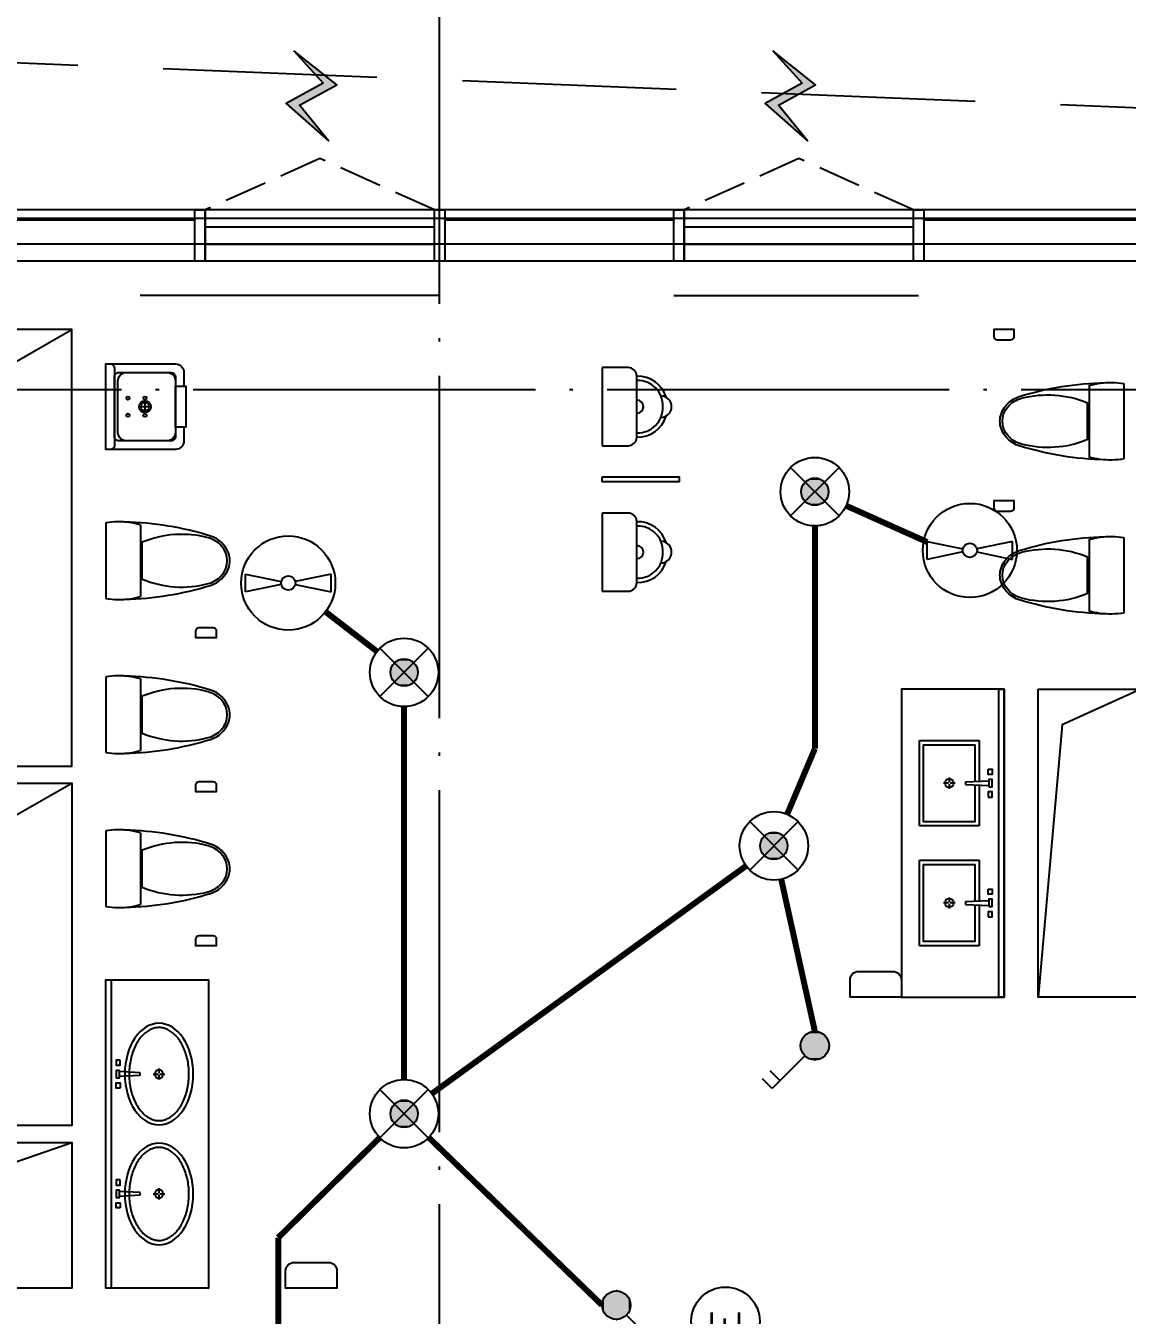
# Model space of a CAD drawing. Extents: x -2209072 to 495824, y -92434 to 572724.
# Drawn here: x 14381 to 20820, y 102891 to 110426 of the extents above; entities that cross this region are included whole.
import ezdxf
from ezdxf.enums import TextEntityAlignment as Align

# ---------------------------------------------------------------- set-up
doc = ezdxf.new("R2010")
doc.units = 0
doc.header["$LTSCALE"] = 1000
doc.header["$MEASUREMENT"] = 0
for name, pattern in [('6#7#幕墙$0$DASH', [0.35, 0.25, -0.1]), ('X-104 6#7#平面$0$104-1112 结构$0$$AUDIT_BAD_LTYPE1', [0]), ('X-104 6#7#平面$0$DOTE', [2.4200000000000004, 2, -0.2, 0.02, -0.2])]:
    doc.linetypes.add(name, pattern=pattern)
doc.layers.get('0').update_dxf_attribs({"linetype": 'CONTINUOUS'})
for name, color, linetype in [('6#7#幕墙$0$04-电动窗', 1, 'CONTINUOUS'), ('6#7#幕墙$0$A-C_玻璃幕墙', 140, 'CONTINUOUS'), ('6#7#幕墙$0$A-C_窗', 140, 'CONTINUOUS'), ('6#7#幕墙$0$A-O_屋面', 201, 'CONTINUOUS'), ('6#7#幕墙$0$A-TECH_结构', 21, 'CONTINUOUS'), ('6#7#幕墙$0$A-金属背板', 30, 'CONTINUOUS'), ('EQUIP-动力', 3, 'CONTINUOUS'), ('EQUIP-照明', 3, 'CONTINUOUS'), ('TEL_TEXT', 3, 'CONTINUOUS'), ('WIRE-照明', 1, 'CONTINUOUS'), ('X-104 6#7#平面$0$01-标注_轴线坐标', 132, 'CONTINUOUS'), ('X-104 6#7#平面$0$A-I_卫-洁具', 241, 'CONTINUOUS'), ('X-104 6#7#平面$0$A-SUR_看线', 231, 'CONTINUOUS'), ('X-104 6#7#平面$0$A-TECH_结构', 21, 'CONTINUOUS'), ('X-104 6#7#平面$0$A_AXIS-轴线', 36, 'X-104 6#7#平面$0$DOTE'), ('X-104 6#7#平面$0$水-消防_消火栓', 41, 'CONTINUOUS')]:
    doc.layers.add(name, color=color, linetype=linetype)
doc.styles.add('_TEL_DIM', font='SIMPLEX', dxfattribs={"width": 0.8, "height": 3.5, "bigfont": 'HZTXT'})
doc.styles.get("Standard").update_dxf_attribs({"font": 'gbenor.shx', "bigfont": 'gbcbig.shx'})

# ---------------------------------------------------------------- blocks, each defined once
blk = doc.blocks.new('$equip$00001838')
blk.add_circle((0, 0), 0.5)
at = {"color": 7, "style": '_TEL_DIM'}
blk.add_attdef('$TEXT$', text='', height=0.4, dxfattribs=at).set_placement((0, 0), align=Align.MIDDLE_CENTER)
at = {"color": 7, "style": '_TEL_DIM', "flags": 1}
blk.add_attdef('A', text='', height=2e-05, dxfattribs=at).set_placement((0, 0), align=Align.MIDDLE_CENTER)
blk = doc.blocks.new('$equip$00001149')
for p, q in [((-0.353553390592424, 0.353553390592424), (0.353553390592424, -0.353553390592424)), ((0.353553390592424, 0.353553390592424), (-0.353553390592424, -0.353553390592424))]:
    blk.add_line(p, q)
for radius in [0.5, 0.2]:
    blk.add_circle((0, 0), radius)
for points in [[(0, 0.2000000000007276), (0, 0.2000000000007276), (-0.09999999999854481, 0.1732050807586347), (0.09999999999854481, 0.1732050807586347)], [(-0.1732050807586347, 0.09999999999854481), (0.1732050807586347, 0.09999999999854481), (-0.2000000000007276, 0), (0.2000000000007276, 0)], [(-0.1732050807586347, -0.09999999999854481), (0.1732050807586347, -0.09999999999854481), (-0.2000000000007276, 0), (0.2000000000007276, 0)], [(-0.09999999999854481, 0.1732050807586347), (0.09999999999854481, 0.1732050807586347), (-0.1732050807586347, 0.09999999999854481), (0.1732050807586347, 0.09999999999854481)], [(-0.09999999999854481, -0.1732050807586347), (0.09999999999854481, -0.1732050807586347), (-0.1732050807586347, -0.09999999999854481), (0.1732050807586347, -0.09999999999854481)], [(0, -0.2000000000007276), (0, -0.2000000000007276), (-0.09999999999854481, -0.1732050807586347), (0.09999999999854481, -0.1732050807586347)]]:
    blk.add_solid(points)
at = {"flags": 9}
blk.add_attdef('A', (0, 0), '', height=2e-05, dxfattribs=at)
blk = doc.blocks.new('$equip$00001304')
for p, q in [((-0.625, -0.1302083333357587), (-0.625, 0.1302083333357587)), ((-0.625, 0.1302083333357587), (-0.1019771270548517, 0.02124523480597418)), ((0.625, 0.1302083333357587), (0.1019771270548517, 0.02124523480597418)), ((0.625, -0.1302083333357587), (0.625, 0.1302083333357587)), ((-0.1019771270548517, -0.02124523480597418), (-0.625, -0.1302083333357587)), ((0.1019771270548517, -0.02124523480597418), (0.625, -0.1302083333357587))]:
    blk.add_line(p, q)
for radius in [0.6875, 0.1041666666666797]:
    blk.add_circle((0, 0), radius)
at = {"flags": 9}
blk.add_attdef('A', (0, 0), '', height=2e-05, dxfattribs=at)
blk = doc.blocks.new('$equip$00001963')
for p, q in [((0.1473139127447212, 0.3556472460822988), (0.624999999996362, 0.8333333333339397)), ((0.624999999996362, 0.8333333333339397), (0.7664213562347868, 0.6919119770955149)), ((0.5118629150056222, 0.7201962483431998), (0.653284271244047, 0.578774892108413))]:
    blk.add_line(p, q)
blk.add_circle((-3.637978807091713e-12, 0.2083333333339397), 0.2083333333334168)
for p in [(0, 0.4166666666660603), (-0.2083333333393966, 0.2083333333375776), (0.2083333333284827, 0.2083333333375776), (0, 0)]:
    blk.add_point(p)
for points in [[(-0.1041666666715173, 0.3887552924552438), (0.1041666666642413, 0.3887552924552438), (-0.1804219591249421, 0.312500000001819), (0.1804219591176661, 0.312500000001819)], [(-3.637978807091713e-12, 0.4166666666660603), (-3.637978807091713e-12, 0.4166666666660603), (-0.1041666666715173, 0.3887552924552438), (0.1041666666642413, 0.3887552924552438)], [(-0.1804219591249421, 0.312500000001819), (0.1804219591176661, 0.312500000001819), (-0.2083333333357587, 0.2083333333339397), (0.2083333333284827, 0.2083333333339397)], [(-0.1804219591249421, 0.1041666666660603), (0.1804219591176661, 0.1041666666660603), (-0.2083333333357587, 0.2083333333339397), (0.2083333333284827, 0.2083333333339397)], [(-0.1041666666715173, 0.02791137421263556), (0.1041666666642413, 0.02791137421263556), (-0.1804219591249421, 0.1041666666660603), (0.1804219591176661, 0.1041666666660603)], [(-3.637978807091713e-12, 1.818989403545856e-12), (-3.637978807091713e-12, 1.818989403545856e-12), (-0.1041666666715173, 0.02791137421263556), (0.1041666666642413, 0.02791137421263556)]]:
    blk.add_solid(points)
at = {"layer": 'TEL_TEXT', "style": '_TEL_DIM', "flags": 1}
blk.add_attdef('A', text='', height=2e-05, dxfattribs=at).set_placement((0, 0), align=Align.MIDDLE_CENTER)
blk = doc.blocks.new('X-104 6#7#平面$0$A$C1863634F')
at = {"layer": 'X-104 6#7#平面$0$A_AXIS-轴线'}
for points in [[(16800.00000000012, -4499.999999999942), (16800, 60899.99999999994)], [(-4000.000000000037, 19199.99999999997), (117299.9999999999, 19199.9999999993)]]:
    blk.add_lwpolyline(points, dxfattribs=at)
blk = doc.blocks.new('X-104 6#7#平面$0$efrgh')
at = {"layer": 'X-104 6#7#平面$0$A-TECH_结构'}
blk.add_lwpolyline([(-699.878679235735, 109050.0075828615), (-699.878679235735, 87750.00758286186), (51100.12132076386, 87750.00758286186), (51100.12132076386, 109050.0075828615)], close=True, dxfattribs=at)
blk = doc.blocks.new('X-104 6#7#平面$0$fgh')
at = {"layer": 'X-104 6#7#平面$0$A-TECH_结构'}
blk.add_lwpolyline([(7318.774660488521, -108772.4248333825), (7318.774660488521, -130072.4248333821), (59118.7746604881, -130072.4248333821), (59118.77466048811, -108772.4248333825)], close=True, dxfattribs=at)
blk = doc.blocks.new('X-104 6#7#平面$0$gvhghjjj')
at = {"layer": 'X-104 6#7#平面$0$A-TECH_结构'}
for points in [[(13950.00682878838, 16999.99594996439), (14650.01480474489, 17000.00332502926), (14650.00800873036, 19550.00736694896), (13950.00003277385, 19549.99999188409)], [(20300.00689274841, 17450.0076684902), (20900.01379594958, 17450.00769673761), (20900.0068159604, 15650.00773232705), (20299.99991275923, 15650.00770407965)], [(13950.00681849068, 16900.00700922073), (14650.00687061052, 16900.00708181164), (14650.00722879745, 14900.00708181168), (13950.00717667758, 14900.00700922078)], [(13950.01826961638, 14800.00700922214), (14650.01832173622, 14800.00708181305), (14650.006912779, 13950.00708181185), (13950.00686065914, 13950.00700922095)]]:
    blk.add_lwpolyline(points, close=True, dxfattribs=at)
for points in [[(13950.00651860959, 16999.99594996439), (14130.25940066457, 19253.65571291732), (14650.00683273029, 19550.00707603697)], [(20900.01358880126, 17450.0077622246), (20440.0068666609, 17240.00766834736), (20299.99988656415, 15650.00771662596)], [(13950.00746593712, 14900.00700922078), (14130.26726844013, 16603.6636186899), (14650.00691764231, 16900.00767933558)], [(13950.00714991867, 13950.00700922095), (14130.27871956583, 14621.38850454525), (14650.01836876801, 14800.007679337)]]:
    blk.add_lwpolyline(points, dxfattribs=at)
blk = doc.blocks.new('X-104 6#7#平面$0$hgfasg')
for p, q in [((-209.53125, 202.5), (209.53125, 202.5)), ((107.6506163835293, 211.7636099999945), (-107.650638883526, 211.7636099999945)), ((-220.78125, 0), (220.78125, 0))]:
    blk.add_line(p, q)
blk.add_lwpolyline([(-209.53125, 202.5), (-220.9312574999931, 151.5815775000083), (-226.3893074999942, 102.226364999995), (-226.3893074999942, 50.1765075000003), (-220.78125, 0)])
for centre, radius, start, end in [((12.18639293921296, 562.4982811024092), 163.5812782416205, 110.4523908064364, 162.7522599272803), ((-1.124999835155904e-05, 580.3665348804789), 128.7061108459815, 46.85426460163555, 133.1457353983645), ((0, 595.1750179040682), 128.7061108459815, 69.54760919356356, 110.4523908064364), ((-12.18639293921296, 562.4982811024092), 163.5812782416205, 17.24774007271973, 69.54760919356356), ((1596.893304158017, 70.5022373952088), 1822.905267548176, 162.7522599272803, 178.7776319832778), ((23.26483596065373, 555.5449209055951), 162.7261878014058, 133.1457353983645, 165.2214349415254), ((-23.26485846065043, 555.5449209055951), 162.7261878014058, 14.77856505847465, 46.85426460163555), ((-1596.893304158017, 70.5022373952088), 1822.905267548176, 1.222368016722242, 17.24774007271973), ((448.2021256943117, 443.44170022248), 602.2018211347165, 165.2214349415254, 202.6262561226716), ((-448.2021481943084, 443.44170022248), 602.2018211347165, 337.3737438773284, 14.77856505847465), ((-236.25, 76.1718824999989), 463.3354349999999, 7.739946000358616, 15.82198200030497), ((-236.25, 76.1718824999989), 463.3354349999999, 350.5376780003206, 7.739946000358616)]:
    blk.add_arc(centre, radius, start, end)
blk = doc.blocks.new('X-104 6#7#平面$0$meae')
for p, q in [((-215.039999999979, 0), (-243.7679999999818, 0)), ((-210, 5.039999999979045), (-210, 32.76000000000931)), ((-176.7359999999753, 0), (-204.9599999999627, 0)), ((-99.54815868195146, 8), (21.68149024352897, 14.3899337600451)), ((-99.54815868195146, -7.999999999941792), (-99.54815868195146, 8)), ((21.68149024352897, -14.3899337601033), (21.68149024352897, 14.3899337600451)), ((-210, -32.25599999999395), (-210, -5.039999999979045)), ((-99.54815868195146, -8.000000000058208), (21.68149024352897, -14.3899337601033))]:
    blk.add_line(p, q)
for points in [[(17.19145484233741, 81.35012003820157), (40, 81.35012003820157), (39.99999999994179, 51.35012003820157), (17.1914548422792, 51.35012003820157)], [(21.68149024352897, 21.35012003820157), (40, 21.35012003820157), (40, -21.35012003820157), (21.68149024352897, -21.35012003820157)], [(17.19145484233741, -81.35012003820157), (40, -81.35012003820157), (39.99999999994179, -51.35012003820157), (17.1914548422792, -51.35012003820157)]]:
    blk.add_lwpolyline(points, close=True)
at = {"const_width": 0.8399999999999999}
blk.add_lwpolyline([(-209.5800000000163, -0.1400000000139698, -0.9999999999999999), (-210.4199999999837, -0.1400000000139698, -0.9999999999999999)], format="xyb", close=True, dxfattribs=at)
blk.add_circle((-210, 0), 25.2)
blk.add_ellipse((-210, 0), major_axis=(0, -296.8388870928175), ratio=0.6737661697857759)
at = {"color": 8}
blk.add_open_spline([(-210, -271.838887092832), (-201.6286662275088, -271.838887092832), (-193.2556980797672, -270.8834744876949), (-176.5567826171755, -267.0318226981908), (-168.2292954665609, -264.1331208487391), (-151.7464247078751, -256.3412992825033), (-143.592075161112, -251.4461166422116), (-127.6688291439204, -239.6628589069005), (-119.9016611408442, -232.7743547918508), (-105.0053654383519, -217.100718463771), (-97.87740360945463, -208.3160983382841), (-84.50442564953119, -189.0367220979533), (-78.25994529254967, -178.5426552897552), (-66.86596525227651, -156.1005802754662), (-61.71665413689334, -144.1531549534993), (-52.68240508378949, -119.1104159536771), (-48.79751711455174, -106.0155586157343), (-42.41598126577446, -79.01830609660828), (-39.91934085072717, -65.11628590768669), (-36.39207964838715, -36.86706837144447), (-35.3614577781409, -22.5202054088586), (-34.79793056182098, 6.244822261855006), (-35.26502483320655, 20.66266644134885), (-37.68259151588427, 49.19399507466005), (-39.63306519814068, 63.30715293157846), (-44.95700291811954, 90.86129060061648), (-48.33046480413759, 104.3019146881416), (-56.39392556494568, 130.1611448710319), (-61.0838973345235, 142.5793309712317), (-71.62818411248736, 166.0733063118532), (-77.48238030000357, 177.1485642623738), (-90.15903716551838, 197.6798496269621), (-96.98112566315103, 207.1352148510632), (-111.3602107425686, 224.2113378457143), (-118.9163064261083, 231.8314545630128), (-134.510733252624, 245.1036245926516), (-142.547481424408, 250.7556368449004), (-158.868371842138, 260.0530890176306), (-167.1509793659789, 263.6999722997425), (-183.7976203592261, 269.0257272459567), (-192.162095878215, 270.7072330619558), (-208.8995512870024, 272.153067119536), (-217.2755150526064, 271.9185741905239), (-234.0031495776493, 269.526916392555), (-242.3573442720808, 267.3679324407713), (-258.9526960913208, 261.0731867576833), (-267.1936322519905, 256.9349128940958), (-283.3781850557425, 246.65468100406), (-291.3201072766096, 240.5117016318836), (-306.6623222918133, 226.2813428560039), (-314.0611830068519, 218.1942343084957), (-328.0653621423407, 200.2301868745126), (-334.6699371464783, 190.353927289194), (-346.859358667396, 169.044026111078), (-352.4439172392595, 157.6110181525), (-362.4072642970132, 133.476927122334), (-366.7859668953461, 120.7763437553076), (-374.1964356524404, 94.43610308453208), (-377.2281845823745, 80.79684587812517), (-381.8495765395346, 52.93462008907227), (-383.4392193020904, 38.71199739631265), (-385.1273327118251, 10.0537408667733), (-385.225804392132, -4.381569712015335), (-383.9285565786413, -33.08909023553133), (-382.5328362500295, -47.36097819061251), (-378.2902226594742, -75.36972922243876), (-375.4433290168527, -89.10625087702647), (-368.3874579074909, -115.6863969620317), (-364.1784936326439, -128.529630749661), (-354.5335200406262, -152.9902308470919), (-349.097582319926, -164.6071133053629), (-337.1786070214584, -186.3198765731067), (-330.6958189697471, -196.415140855941), (-316.9037533847149, -214.843760280055), (-309.5951420506462, -223.1764269854757), (-294.4000191528467, -237.9131964488188), (-286.5148495539906, -244.3169298697612), (-270.41386736813, -255.1213227973203), (-262.1997869724291, -259.5227866767091), (-245.6385630253353, -266.3373192788567), (-237.2919559226721, -268.7527736420161), (-222.6272707111784, -271.2949484957498), (-216.3134306632564, -271.838887092832), (-210, -271.838887092832)], degree=3, knots=[0, 0, 0, 0, 0.1541728099079682, 0.1541728099079682, 0.3083456198159364, 0.3083456198159364, 0.4625184297239047, 0.4625184297239047, 0.6166912396318729, 0.6166912396318729, 0.7708640495398411, 0.7708640495398411, 0.9250368594478093, 0.9250368594478093, 1.079209669355778, 1.079209669355778, 1.233382479263746, 1.233382479263746, 1.387555289171714, 1.387555289171714, 1.541728099079682, 1.541728099079682, 1.69590090898765, 1.69590090898765, 1.850073718895619, 1.850073718895619, 2.004246528803587, 2.004246528803587, 2.158419338711555, 2.158419338711555, 2.312592148619523, 2.312592148619523, 2.466764958527492, 2.466764958527492, 2.62093776843546, 2.62093776843546, 2.775110578343428, 2.775110578343428, 2.929283388251396, 2.929283388251396, 3.083456198159364, 3.083456198159364, 3.237629008067333, 3.237629008067333, 3.391801817975301, 3.391801817975301, 3.545974627883269, 3.545974627883269, 3.700147437791237, 3.700147437791237, 3.854320247699206, 3.854320247699206, 4.008493057607174, 4.008493057607174, 4.162665867515142, 4.162665867515142, 4.31683867742311, 4.31683867742311, 4.471011487331078, 4.471011487331078, 4.625184297239047, 4.625184297239047, 4.779357107147015, 4.779357107147015, 4.933529917054983, 4.933529917054983, 5.087702726962951, 5.087702726962951, 5.24187553687092, 5.24187553687092, 5.396048346778888, 5.396048346778888, 5.550221156686856, 5.550221156686856, 5.704393966594824, 5.704393966594824, 5.858566776502792, 5.858566776502792, 6.012739586410761, 6.012739586410761, 6.166912396318729, 6.166912396318729, 6.283185307179586, 6.283185307179586, 6.283185307179586, 6.283185307179586], dxfattribs=at)
blk = doc.blocks.new('X-104 6#7#平面$0$jhat')
for p, q in [((-395, -250.0000000000582), (-395, 249.9999999999418)), ((-395, 249.9999999999418), (-44.99999999994179, 249.9999999999418)), ((-44.99999999994179, 249.9999999999418), (-44.99999999994179, 11.73657725605881)), ((-219.9999999999418, 32.25599999987753), (-219.9999999999418, 5.03999999986263)), ((-124.8214514199644, 8.000000000058208), (11.68149024352897, 14.3899337601033)), ((-124.8214514199644, 7.999999999941792), (-124.8214514199644, -8.000000000058208)), ((11.68149024352897, 14.3899337601033), (11.68149024352897, -14.3899337601033)), ((-225.0399999999208, -1.164153218269348e-10), (-253.7679999999236, -1.164153218269348e-10)), ((-219.9999999999418, -5.040000000095461), (-219.9999999999418, -32.76000000012573)), ((-186.7359999999171, -1.164153218269348e-10), (-214.9599999999045, -1.164153218269348e-10)), ((-124.8214514199644, -8.000000000058208), (11.68149024352897, -14.3899337601033)), ((-44.99999999994179, -12.38077738613356), (-44.99999999994179, -250.0000000000582)), ((-44.99999999994179, -250.0000000000582), (-395, -250.0000000000582))]:
    blk.add_line(p, q)
at = {"color": 8}
blk.add_lwpolyline([(-69.99999999994179, -11.06304409715813), (-69.99999999994179, -225.0000000000582), (-370, -225.0000000000582), (-370, 224.9999999999418), (-69.99999999994179, 224.9999999999418), (-69.99999999994179, 10.56628493819153)], dxfattribs=at)
for points in [[(7.191454842337407, 81.35012003820157), (30, 81.35012003820157), (30, 51.35012003820157), (7.191454842337407, 51.35012003820157)], [(11.68149024352897, -21.35012003820157), (30, -21.35012003820157), (30, 21.35012003820157), (11.68149024352897, 21.35012003820157)], [(7.191454842337407, -81.35012003820157), (30, -81.35012003820157), (30, -51.35012003820157), (7.191454842337407, -51.35012003820157)]]:
    blk.add_lwpolyline(points, close=True)
at = {"ltscale": 1000, "const_width": 0.8399999999999999}
blk.add_lwpolyline([(-219.5799999999581, 0.1399999998975545, 0.9999999999999999), (-220.4199999999255, 0.1399999998975545, 0.9999999999999999)], format="xyb", close=True, dxfattribs=at)
blk.add_circle((-219.9999999999418, -1.164153218269348e-10), 25.2)
blk = doc.blocks.new('X-104 6#7#平面$0$A-toilet-F2$0$A-toilet-F3$0$xb')
for p, q in [((-228.5999999991618, 152.3999999994412), (-228.6000000010245, 9.313225746154785e-10)), ((177.7999999998137, 203.2000000000698), (-177.7999999993481, 203.1999999994878)), ((228.6000000010245, -9.313225746154785e-10), (228.6000000005588, 152.3999999997905)), ((-228.6000000010245, 9.313225746154785e-10), (228.6000000010245, -9.313225746154785e-10))]:
    blk.add_line(p, q)
for centre, radius, start, end in [((9.313225746154785e-10, 342.8999999993248), 63.50000000000001, 1.07073087239469, 178.9292691276053), ((-6.349999998696148, 209.549999998766), 171.56755229355, 106.6068803142738, 182.1210963969083), ((-6.349999998696148, 209.549999998766), 146.16755229355, 87.87890362284142, 182.1210963969083), ((6.350000001490116, 209.549999998766), 146.16755229355, 357.8789036030917, 92.12109637715858), ((6.350000001490116, 209.549999998766), 171.56755229355, 357.8789036030917, 73.39311968572625), ((1.396983861923218e-09, 203.1999999987893), 38.1, 0, 180), ((-177.7999999993481, 152.3999999992084), 50.8, 90, 180), ((177.8000000002794, 152.3999999997905), 50.8, 0, 90)]:
    blk.add_arc(centre, radius, start, end)
blk = doc.blocks.new('X-104 6#7#平面$0$hgfd')
at = {"color": 8}
for p, q in [((-38.49999971458601, 228.000000048185), (38.50000028541399, 227.9999999518077)), ((3.335953806526959e-07, 266.5000000000036), (2.372253220528364e-07, 189.5000000000036))]:
    blk.add_line(p, q, dxfattribs=at)
for points in [[(250, -3.504792402964085e-07), (-249.9999999999927, 3.504792402964085e-07), (-249.9999994917889, 406.0000003504792, -0.4142135623732199), (-199.9999994292011, 456.0000002878987), (-119.9999994292084, 456.0000001877597), (-119.9999994166865, 466.000000187767), (120.0000005833208, 465.9999998122548), (120.0000005708062, 455.9999998122548), (200.000000570777, 455.9999997121158, -0.414213562372991), (250.0000005081893, 405.9999996495353)], [(175.000000062566, 49.99999974339516), (-174.9999999374049, 50.00000025659756, -0.4142135623730927), (-199.9999999061183, 75.00000028789145), (-199.9999995230974, 381.0000002878987, -0.414213562373095), (-174.9999994917962, 406.0000002565976), (175.0000005082111, 405.9999997434024, -0.4142135623731322), (200.0000004769245, 380.9999997121085), (200.0000000938744, 74.99999971210127, -0.4142135623730573)], [(250, -3.504792402964085e-07), (-249.9999999999927, 3.504792402964085e-07), (-249.9999999686988, 25.00000035048652, -0.4142135623730971), (-224.9999999373977, 50.00000031918535), (225.0000000625878, 49.99999968082193, -0.4142135623730932), (250.0000000313012, 24.99999964952804)]]:
    blk.add_lwpolyline(points, format="xyb", close=True)
blk.add_lwpolyline([(120.0000005708062, 455.9999998122548), (200.000000570777, 455.9999997121158, -0.414213562373095), (250.0000005081893, 405.9999996495353), (250, -3.504792402964085e-07), (-249.9999999999927, 3.504792402964085e-07), (-249.9999994917889, 406.0000003504792, -0.4142135623730929), (-199.9999994292011, 456.0000002878987), (-119.9999994292084, 456.0000001877597)], format="xyb")
blk.add_lwpolyline([(120.0000005082184, 405.9999998122476), (-119.9999994917889, 406.0000001877524), (-119.9999994166865, 466.000000187767), (120.0000005833208, 465.9999998122548)], close=True)
blk.add_lwpolyline([(150.0000000876389, 69.99999977469633), (-149.9999999123756, 70.00000022531094, -0.4142135623730976), (-199.9999998497879, 120.0000002878915), (-199.9999995543913, 356.0000002878842, -0.414213562373095), (-149.9999994918035, 406.0000002253037), (150.0000005081965, 405.9999997746963, -0.414213562373095), (200.0000004456087, 355.9999997121085), (200.0000001502194, 119.9999997121231, -0.4142135623731096)], format="xyb", close=True, dxfattribs=at)
for centre, radius in [((-49.99999971457146, 228.0000000625914), 10), ((2.854139893315732e-07, 228.0000000000036), 35), ((50.00000028542127, 227.9999999374159), 10), ((-49.99999983975431, 128.0000000625841), 10), ((50.00000016025297, 127.9999999374159), 10)]:
    blk.add_circle(centre, radius)
blk.add_circle((2.854139893315732e-07, 228.0000000000036), 25, dxfattribs=at)
blk = doc.blocks.new('6#7#幕墙$0$$TCHSYS$WIN2D')
for p, q in [((-0.5, 0.5), (0.5, 0.5)), ((-0.5, 0.5), (-0.4999999999999999, -0.5)), ((0.5, 0.5), (0.4999999999999998, -0.5)), ((0.5, 0.1666666666666666), (-0.5, 0.1666666666666666)), ((0.5, -0.1666666666666667), (-0.5, -0.1666666666666667)), ((-0.4999999999999999, -0.5), (0.5, -0.5))]:
    blk.add_line(p, q)
blk = doc.blocks.new('6#7#幕墙$0$开启扇')
at = {"layer": '6#7#幕墙$0$04-电动窗'}
h = blk.add_hatch(color=1, dxfattribs=at)
h.dxf.hatch_style = 1
h.paths.add_polyline_path([(821.6062940545053, 978.427971974045), (650.8488076965987, 789.7622141640757), (867.35250232217, 672.4239701773629), (619.2655377878946, 452.7957594048355), (787.9690910027966, 662.5106454425556), (571.4653963772253, 779.8488894292684)])
at = {"layer": '6#7#幕墙$0$04-电动窗', "color": 1}
blk.add_lwpolyline([(821.6062940545053, 978.427971974045), (650.8488076965987, 789.7622141640757), (867.35250232217, 672.4239701773629), (619.2655377878946, 452.7957594048355), (787.9690910027966, 662.5106454425556), (571.4653963772253, 779.8488894292684), (821.6062940545053, 978.427971974045)], close=True, dxfattribs=at)
at = {"layer": '6#7#幕墙$0$A-C_窗', "linetype": '6#7#幕墙$0$DASH'}
blk.add_lwpolyline([(0, 49.99999999714782), (669.9999999999964, 349.9999999971478), (1340, 49.99999999714782)], dxfattribs=at)
at = {"layer": '6#7#幕墙$0$A-C_窗', "xscale": -1340, "yscale": 300, "zscale": 1340, "rotation": 180}
blk.add_blockref('6#7#幕墙$0$$TCHSYS$WIN2D', (670, -100), dxfattribs=at)
blk = doc.blocks.new('6#7#幕墙')
at = {"layer": '6#7#幕墙$0$A-C_玻璃幕墙'}
blk.add_lwpolyline([(-999.9939339254634, 109350.0204729462), (-999.9939339254342, 87450.00682430677), (51400.00606607419, 87450.00682430688), (51400.00606607427, 109350.0068243065), (-999.9939339254634, 109350.0068243064)], dxfattribs=at)
for points in [[(15370.00606604717, 109350.0068243064), (15430.00606604717, 109350.0068243064), (15430.00606604753, 109049.993175748), (15370.00606604753, 109049.993175748)], [(16770.00606604705, 109350.0068243065), (16830.00606604705, 109350.0068243065), (16830.00606604754, 109049.993175748), (16770.00606604754, 109049.993175748)], [(18170.00606604705, 109350.0068243065), (18230.00606604705, 109350.0068243065), (18230.00606604754, 109049.993175748), (18170.00606604754, 109049.993175748)], [(19570.00606604717, 109350.0068243064), (19630.00606604717, 109350.0068243064), (19630.00606604754, 109049.993175748), (19570.00606604754, 109049.993175748)], [(-949.9939339254634, 109300.0068243064), (-949.9939339254342, 87500.00682430677), (51350.00606607416, 87500.00682430688), (51350.00606607427, 109300.0068243065)], [(-799.9939339254634, 109150.0068243064), (-799.9939339254342, 87650.00682430677), (51200.00606607416, 87650.00682430688), (51200.00606607427, 109150.0068243065)]]:
    blk.add_lwpolyline(points, close=True, dxfattribs=at)
at = {"layer": '6#7#幕墙$0$A-O_屋面', "linetype": '6#7#幕墙$0$DASH', "ltscale": 5}
blk.add_lwpolyline([(35668.41210767835, 109350.0068243063), (-3599.993175664276, 110930.0068242993), (-3599.993175664276, 86150.00682429926), (36700.0068243339, 86150.0068242992), (36700.0068243339, 87450.01048181704)], dxfattribs=at)
at = {"layer": '6#7#幕墙$0$A-TECH_结构'}
blk.add_lwpolyline([(-699.9939339254634, 109050.0068243064), (-699.9939339254342, 87750.00682430677), (51100.00606607416, 87750.00682430688), (51100.00606607427, 109050.0068243065)], close=True, dxfattribs=at)
at = {"layer": '6#7#幕墙$0$A-金属背板'}
for points in [[(15370.14605241214, 109300.0128903279), (15370.14605241214, 109290.0128903279), (14030.00151652282, 109290.0128903283), (14030.00151652282, 109300.0128903284)], [(18170.14605241217, 109300.0128903369), (18170.14605241217, 109290.0128903369), (16830.00151652285, 109290.0128903373), (16830.00151652285, 109300.0128903374)], [(20970.15060193633, 109300.0128902952), (20970.15060193633, 109290.0128902951), (19630.00606604701, 109290.0128902955), (19630.00606604701, 109300.0128902956)]]:
    blk.add_lwpolyline(points, close=True, dxfattribs=at)
at = {"layer": '6#7#幕墙$0$A-C_玻璃幕墙', "xscale": -1, "rotation": 359.9999999999999}
for p in [(16770.00606636159, 109299.9931756244), (19570.00606636205, 109300.0000000049)]:
    blk.add_blockref('6#7#幕墙$0$开启扇', p, dxfattribs=at)
blk = doc.blocks.new('X-104 6#7#平面')
at = {"layer": 'X-104 6#7#平面$0$A-I_卫-洁具'}
for points in [[(20059.89528858107, 108590.1219379867), (20139.89528858107, 108590.1219379867, 0.414213562373095), (20159.89528858107, 108610.1219379867), (20159.89528858107, 108650.1219379867), (20039.89528858107, 108650.1219379867), (20039.89528858107, 108610.1219379867, 0.414213562373095)], [(20059.89537805598, 107590.1305403501), (20139.89537805598, 107590.1305403501, 0.414213562373095), (20159.89537805598, 107610.1305403501), (20159.89537805598, 107650.1305403501), (20039.89537805598, 107650.1305403501), (20039.89537805598, 107610.1305403501, 0.414213562373095)], [(15394.89560557727, 106910.1301279721), (15474.89560557727, 106910.1301279721, -0.414213562373095), (15494.89560557727, 106890.1301279721), (15494.89560557727, 106850.1301279721), (15374.89560557727, 106850.1301279721), (15374.89560557727, 106890.1301279721, -0.414213562373095)], [(15394.89560557727, 106010.130127972), (15474.89560557727, 106010.130127972, -0.414213562373095), (15494.89560557727, 105990.130127972), (15494.89560557727, 105950.130127972), (15374.89560557727, 105950.130127972), (15374.89560557727, 105990.130127972, -0.414213562373095)], [(15394.89560557727, 105110.130127972), (15474.89560557727, 105110.130127972, -0.414213562373095), (15494.89560557727, 105090.130127972), (15494.89560557727, 105050.130127972), (15374.89560557727, 105050.130127972), (15374.89560557727, 105090.130127972, -0.414213562373095)], [(19249.89555782522, 104900.1240071542), (19449.89555782522, 104900.1240071542, -0.414213562373095), (19499.89555782522, 104850.1240071542), (19499.89555782522, 104750.1240071542), (19199.89555782522, 104750.1240071542), (19199.89555782522, 104850.1240071542, -0.414213562373095)], [(15949.8954836909, 103200.1236389694), (16149.8954836909, 103200.1236389694, -0.414213562373095), (16199.8954836909, 103150.1236389694), (16199.8954836909, 103050.1236389694), (15899.8954836909, 103050.1236389694), (15899.8954836909, 103150.1236389694, -0.414213562373095)]]:
    blk.add_lwpolyline(points, format="xyb", close=True, dxfattribs=at)
at = {"layer": 'X-104 6#7#平面$0$A-I_卫-洁具', "ltscale": 0.1}
blk.add_lwpolyline([(17749.90984915209, 107790.1303235334), (18199.90984915209, 107790.1303235334), (18199.90984995593, 107760.1303352329), (17749.90984986734, 107760.1303231758), (17749.90984915209, 107790.1303235334)], dxfattribs=at)
for points in [[(20099.90975810192, 104750.1305633905), (20099.90983197535, 106550.1305352373), (19499.90983197524, 106550.1305352372), (19499.90975810203, 104750.1305633905)], [(14849.90975130466, 103050.1300518568), (14849.90975130477, 104850.1300518568), (15449.90975130466, 104850.1300518568), (15449.90975130466, 103050.1300518568)]]:
    blk.add_lwpolyline(points, close=True, dxfattribs=at)
at = {"layer": 'X-104 6#7#平面$0$A-I_卫-洁具'}
for points in [[(20099.89619538514, 106550.1240789255), (20099.89545355155, 104750.1237562498), (20069.89545355155, 104750.1237562498), (20069.8954535512, 106550.1241465654), (20099.89619538514, 106550.1241469565)], [(14879.89637525205, 104850.1239530684), (14879.89563341846, 103050.1236303927), (14849.89563341846, 103050.1236303927), (14849.89563341811, 104850.1240207083), (14879.89637525205, 104850.1240210994)]]:
    blk.add_lwpolyline(points, dxfattribs=at)
at = {"layer": 'X-104 6#7#平面$0$A-SUR_看线', "linetype": 'X-104 6#7#平面$0$104-1112 结构$0$$AUDIT_BAD_LTYPE1'}
for p, q in [((16800.03464433808, 108850.12244411), (15050.03084303734, 108850.1251359796)), ((18170.17993834977, 108850.1237505608), (19600.03299312545, 108850.1250300266))]:
    blk.add_line(p, q, dxfattribs=at)
blk.add_blockref('6#7#幕墙', (0, 0))
at = {"layer": 'X-104 6#7#平面$0$01-标注_轴线坐标'}
blk.add_blockref('X-104 6#7#平面$0$A$C1863634F', (-0.09705783345270902, 89100.1228385586), dxfattribs=at)
at = {"layer": 'X-104 6#7#平面$0$A-I_卫-洁具', "ltscale": 0.1, "rotation": 270}
for name, p in [('X-104 6#7#平面$0$hgfd', (14849.90982633096, 108200.1299159047)), ('X-104 6#7#平面$0$A-toilet-F2$0$A-toilet-F3$0$xb', (17749.90984950971, 108200.1303233546)), ('X-104 6#7#平面$0$A-toilet-F2$0$A-toilet-F3$0$xb', (17749.90984950971, 107350.1303233546))]:
    blk.add_blockref(name, p, dxfattribs=at)
at = {"layer": 'X-104 6#7#平面$0$A-I_卫-洁具', "ltscale": 0.1, "extrusion": (0, 0, -1), "zscale": -1, "rotation": 270}
for p in [(-20799.90975810355, 108115.1305403502), (-20799.90975810355, 107215.1305403502)]:
    blk.add_blockref('X-104 6#7#平面$0$hgfasg', p, dxfattribs=at)
at = {"layer": 'X-104 6#7#平面$0$A-I_卫-洁具', "ltscale": 0.1, "extrusion": (0, 0, -1), "xscale": -1, "zscale": -1, "rotation": 90}
for p in [(-14849.90982633096, 107300.1299159047), (-14849.90982633096, 106400.1299159047), (-14849.90982633096, 105500.1299159047)]:
    blk.add_blockref('X-104 6#7#平面$0$hgfasg', p, dxfattribs=at)
at = {"layer": 'X-104 6#7#平面$0$A-I_卫-洁具', "ltscale": 0.1}
for p in [(19999.90965700662, 106000.1305493138), (19999.90965700673, 105300.1305493138)]:
    blk.add_blockref('X-104 6#7#平面$0$jhat', p, dxfattribs=at)
at = {"layer": 'X-104 6#7#平面$0$A-I_卫-洁具', "ltscale": 0.1, "xscale": -1}
for p in [(14949.90975130466, 104300.1300518565), (14949.90975273412, 103600.1300518565)]:
    blk.add_blockref('X-104 6#7#平面$0$meae', p, dxfattribs=at)
at = {"layer": 'X-104 6#7#平面$0$A-TECH_结构'}
for name, p in [('X-104 6#7#平面$0$fgh', (-8018.872476589517, 217822.5484301847)), ('X-104 6#7#平面$0$gvhghjjj', (-0.09705785848200321, 89100.1228385594))]:
    blk.add_blockref(name, p, dxfattribs=at)
at = {"layer": 'X-104 6#7#平面$0$水-消防_消火栓', "linetype": 'ByBlock'}
blk.add_blockref('X-104 6#7#平面$0$efrgh', (-0.1091896734433249, 0.1220800168947584), dxfattribs=at)

msp = doc.modelspace()

# ---------------------------------------------------------------- linework, layer by layer
at = {"layer": 'WIRE-照明', "linetype": 'Continuous', "const_width": 35}
for points in [[(19650.16281076216, 107409.4085056527), (19176.33862063606, 107621.505200346)], [(18993.79259777329, 107503.2178036394), (18993.79259777329, 106201.2487816519)], [(16434.38259007238, 106769.4377534827), (16133.17579357571, 107001.7290012066)], [(16592.75640262452, 106447.2995715014), (16592.75640262452, 104268.5694864749)], [(18993.79259777329, 106201.2487816519), (18832.03484927466, 105818.2874759166)], [(18592.23645095946, 105516.7324504164), (16754.7346814917, 104185.8854580015)], [(18993.79292385907, 104550.0075584197), (18797.37422589398, 105438.7607933045)], [(15856.72602918905, 103344.7052810178), (16450.16144972846, 103928.3315479256)], [(17750.00618034496, 102950.0073943524), (16736.56107548138, 103929.5723064153)], [(15856.72602918905, 101734.1077850458), (15856.72602918905, 103344.7052810178)]]:
    msp.add_lwpolyline(points, dxfattribs=at)

# ---------------------------------------------------------------- block references
msp.add_blockref('X-104 6#7#平面', (0, 0))
at = {"layer": 'EQUIP-动力', "xscale": 400, "yscale": 400, "zscale": 400}
for p in [(19900.16281076216, 107360.1570114875), (15915.41180131652, 107169.6690014309)]:
    msp.add_blockref('$equip$00001304', p, dxfattribs=at)
at = {"layer": 'EQUIP-照明', "xscale": 400, "yscale": 400, "zscale": 400}
for p in [(18993.79259777329, 107703.2178036394), (16592.75640262452, 106647.2995715014), (18754.21472982664, 105634.0484219429), (16592.75640262452, 104068.5694864749)]:
    msp.add_blockref('$equip$00001149', p, dxfattribs=at)
for p, rotation in [((18993.79292385907, 104550.0075584197), 180), ((17750.00618034496, 102950.0073943524), 270)]:
    msp.add_blockref('$equip$00001963', p, dxfattribs=dict(at, rotation=rotation))
at = {"layer": 'EQUIP-照明', "xscale": 400, "yscale": 400, "zscale": 400, "rotation": 90}
msp.add_blockref('$equip$00001838', (18471.49059721476, 102855.6371493273), dxfattribs=at).add_auto_attribs({'$TEXT$': 'E'})

doc.saveas('drawing.dxf')
